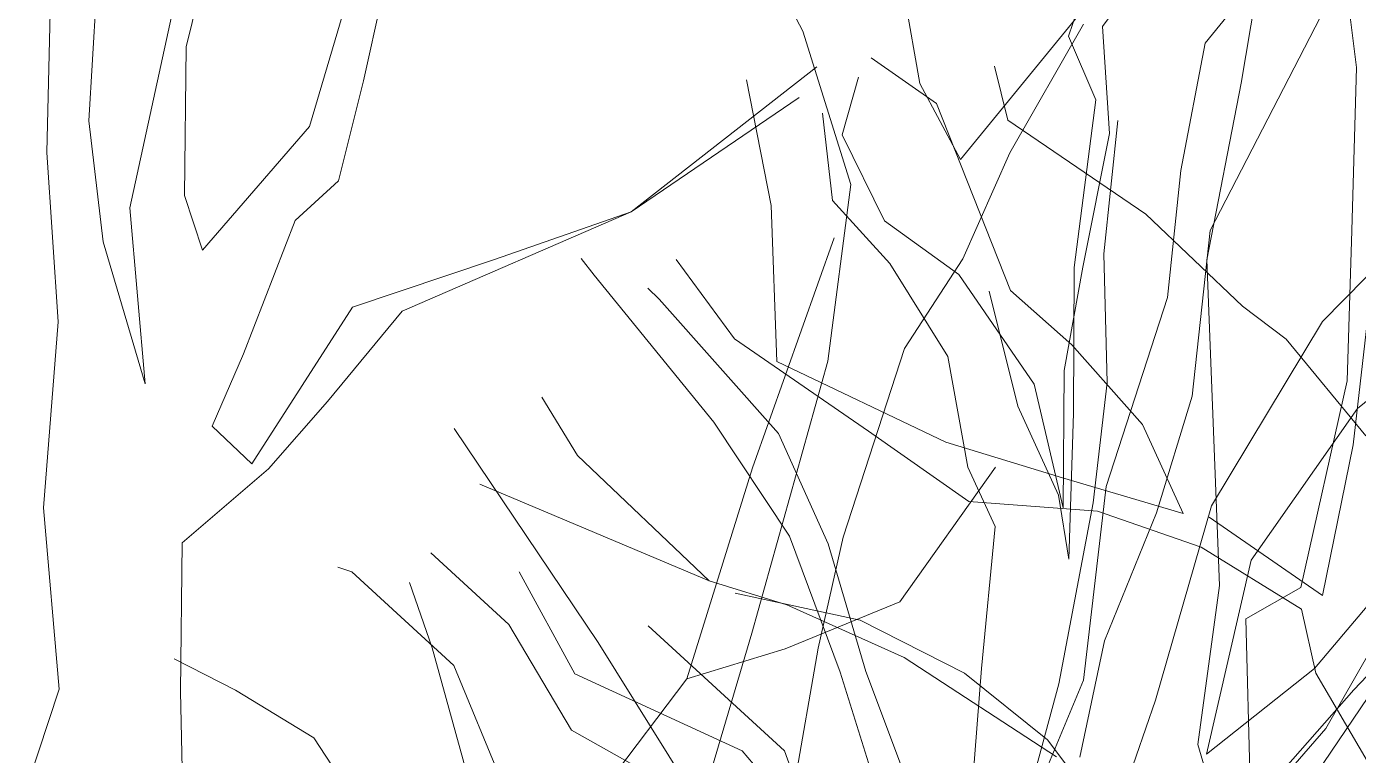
# Model space of a CAD drawing. Header units: millimetres. Extents: x -13512 to 19537, y -6523 to 6166.
# Drawn here: x -696.2 to -522.6, y -2299.6 to -2204.6 of the extents above; entities that cross this region are included whole.
import ezdxf

# ---------------------------------------------------------------- set-up
doc = ezdxf.new("R2010")
doc.units = ezdxf.units.MM
for name, color, linetype, lineweight in [('A-ELEWACJA CIENKA', 11, 'Continuous', 13), ('B-materiały', 9, 'Continuous', 0), ('Layer1', 7, 'Continuous', 0)]:
    doc.layers.add(name, color=color, linetype=linetype, lineweight=lineweight)

# ---------------------------------------------------------------- blocks, each defined once
blk = doc.blocks.new('A$C2EBD462E')
at = {"layer": 'B-materiały'}
for p, q in [((-150.5, 856.54), (-128.99, 886.11)), ((-117.41, 851.22), (-120.2, 873.5)), ((-154.94, 855.31), (-149.22, 872.21)), ((-128.55, 872.17), (-132.44, 849.17)), ((-149.59, 842.6), (-150.5, 856.54)), ((-151.38, 847.02), (-154.94, 855.31)), ((-172.12, 846.52), (-180.65, 852.49)), ((-162.84, 844.35), (-164.6, 851.4)), ((-117.99, 829.98), (-117.41, 851.22)), ((-196.88, 849.62), (-193.68, 833.24)), ((-182.3, 849.97), (-184.41, 842.45)), ((-132.44, 849.17), (-136.89, 826.16)), ((-154.18, 825.16), (-151.38, 847.02)), ((-185.69, 833.87), (-186.98, 845.28)), ((-162.49, 822.16), (-172.12, 846.52)), ((-144.86, 832.1), (-162.84, 844.35)), ((-148.52, 844.3), (-150.32, 826.94)), ((-184.41, 842.45), (-178.92, 831.25)), ((-153.07, 825.19), (-149.59, 842.6)), ((-193.68, 833.24), (-192.93, 812.9)), ((-178.22, 825.68), (-185.69, 833.87)), ((-132.27, 820.13), (-144.86, 832.1)), ((-178.92, 831.25), (-169.24, 824.23)), ((-118.62, 810.41), (-117.99, 829.98)), ((-117.85, 802.05), (-114.64, 830.06)), ((-216.73, 824.16), (-218.46, 826.35)), ((-198.45, 815.88), (-206.06, 826.19)), ((-150.32, 826.94), (-149.9, 810.19)), ((-136.89, 826.16), (-135.27, 783.74)), ((-170.65, 813.58), (-178.22, 825.68)), ((-155.52, 811.72), (-153.07, 825.19)), ((-154.27, 806.17), (-154.18, 825.16)), ((-201.16, 804.99), (-216.73, 824.16)), ((-169.24, 824.23), (-159.39, 809.95)), ((-209.77, 822.48), (-208.27, 821.02)), ((-208.27, 821.02), (-192.75, 803.53)), ((-165.28, 822.09), (-161.55, 807.1)), ((-154.49, 815.1), (-162.49, 822.16)), ((-126.58, 815.8), (-132.27, 820.13)), ((-181.02, 803.82), (-198.45, 815.88)), ((-116.2, 803.21), (-126.58, 815.8)), ((-145.29, 804.72), (-154.49, 815.1)), ((-192.93, 812.9), (-170.93, 802.4)), ((-168.06, 799.12), (-170.65, 813.58)), ((-155.63, 793.84), (-155.52, 811.72)), ((-159.39, 809.95), (-155.63, 793.84)), ((-149.9, 810.19), (-151.74, 794.5)), ((-124.65, 783.45), (-118.62, 810.41)), ((-218.93, 800.64), (-223.59, 808.28)), ((-161.55, 807.1), (-156.23, 795.5)), ((-154.91, 787.16), (-154.27, 806.17)), ((-216.25, 776.29), (-234.98, 804.19)), ((-191.29, 790.16), (-201.16, 804.99)), ((-167.94, 794.65), (-181.02, 803.82)), ((-139.97, 793.12), (-145.29, 804.72)), ((-192.75, 803.53), (-186.24, 789.17)), ((-170.93, 802.4), (-155.73, 797.75)), ((-121.83, 782.4), (-117.85, 802.05)), ((-201.76, 784.31), (-218.93, 800.64)), ((-164.51, 791.39), (-168.06, 799.12)), ((-201.76, 784.31), (-231.67, 796.94)), ((-155.73, 797.75), (-139.97, 793.12)), ((-156.23, 795.5), (-154.91, 787.16)), ((-151.15, 793.4), (-167.94, 794.65)), ((-151.74, 794.5), (-156.18, 770.93)), ((-137.63, 788.71), (-151.15, 793.4)), ((-136.61, 792.64), (-121.83, 782.4)), ((-184.71, 772.45), (-191.29, 790.16)), ((-166.28, 772.91), (-164.51, 791.39)), ((-238.03, 788), (-227.88, 778.63)), ((-186.24, 789.17), (-181.36, 772.53)), ((-124.58, 780.66), (-137.63, 788.71)), ((-250.14, 786.12), (-248.35, 785.51)), ((-248.35, 785.51), (-235.06, 773.31)), ((-226.53, 785.51), (-219.26, 772.22)), ((-237.86, 775.58), (-240.8, 784.1)), ((-191.63, 781.21), (-201.76, 784.31)), ((-135.27, 783.74), (-138.1, 763)), ((-131.81, 779.36), (-124.65, 783.45)), ((-121.39, 765.09), (-110.69, 783.8)), ((-198.37, 782.72), (-182.08, 779.21)), ((-176.37, 774.33), (-191.63, 781.21)), ((-131.19, 754.79), (-131.81, 779.36)), ((-122.69, 772.32), (-124.58, 780.66)), ((-227.88, 778.63), (-219.71, 764.87)), ((-191.93, 762.19), (-209.73, 778.46)), ((-182.08, 779.21), (-168.5, 772.29)), ((-204.22, 757.04), (-216.25, 776.29)), ((-231.71, 753.39), (-237.86, 775.58)), ((-156.5, 761.42), (-176.37, 774.33)), ((-235.06, 773.31), (-227.54, 755.14)), ((-179.85, 756.93), (-184.71, 772.45)), ((-181.36, 772.53), (-176.57, 759.8)), ((-167.55, 756.67), (-166.28, 772.91)), ((-219.26, 772.22), (-197.45, 762.19)), ((-168.5, 772.29), (-157.67, 763.63)), ((-156.18, 770.93), (-159.25, 759.68)), ((-110.44, 751.4), (-122.69, 772.32)), ((-115.91, 769.14), (-123.99, 757.21)), ((-219.71, 764.87), (-204.41, 756.31)), ((-133.34, 751.39), (-121.39, 765.09)), ((-197.45, 762.19), (-175.13, 735.89)), ((-180.88, 731.2), (-191.93, 762.19)), ((-157.67, 763.63), (-149, 752.11)), ((-138.1, 763), (-128.34, 730.28))]:
    blk.add_line(p, q, dxfattribs=at)

msp = doc.modelspace()

# ---------------------------------------------------------------- linework, layer by layer
at = {"layer": 'Layer1'}
for p, q in [((-594.99, -2205.22), (-608.57, -2179)), ((-594.99, -2205.22), (-608.57, -2179)), ((-594.99, -2205.22), (-608.57, -2179)), ((-594.99, -2205.22), (-608.57, -2179)), ((-594.99, -2205.22), (-608.57, -2179)), ((-594.99, -2205.22), (-608.57, -2179)), ((-594.99, -2205.22), (-608.57, -2179)), ((-594.99, -2205.22), (-608.57, -2179)), ((-669.49, -2183.39), (-675.35, -2207.23)), ((-669.49, -2183.39), (-675.35, -2207.23)), ((-669.49, -2183.39), (-675.35, -2207.23)), ((-669.49, -2183.39), (-675.35, -2207.23)), ((-669.49, -2183.39), (-675.35, -2207.23)), ((-669.49, -2183.39), (-675.35, -2207.23)), ((-669.49, -2183.39), (-675.35, -2207.23)), ((-669.49, -2183.39), (-675.35, -2207.23)), ((-542.55, -2206.78), (-527.23, -2187.73)), ((-542.55, -2206.78), (-527.23, -2187.73)), ((-542.55, -2206.78), (-527.23, -2187.73)), ((-542.55, -2206.78), (-527.23, -2187.73)), ((-542.55, -2206.78), (-527.23, -2187.73)), ((-542.55, -2206.78), (-527.23, -2187.73)), ((-542.55, -2206.78), (-527.23, -2187.73)), ((-542.55, -2206.78), (-527.23, -2187.73)), ((-686.53, -2191), (-688.03, -2216.88)), ((-686.53, -2191), (-688.03, -2216.88)), ((-686.53, -2191), (-688.03, -2216.88)), ((-686.53, -2191), (-688.03, -2216.88)), ((-686.53, -2191), (-688.03, -2216.88)), ((-686.53, -2191), (-688.03, -2216.88)), ((-686.53, -2191), (-688.03, -2216.88)), ((-686.53, -2191), (-688.03, -2216.88)), ((-659.3, -2217.6), (-651.35, -2190.84)), ((-659.3, -2217.6), (-651.35, -2190.84)), ((-659.3, -2217.6), (-651.35, -2190.84)), ((-659.3, -2217.6), (-651.35, -2190.84)), ((-659.3, -2217.6), (-651.35, -2190.84)), ((-659.3, -2217.6), (-651.35, -2190.84)), ((-659.3, -2217.6), (-651.35, -2190.84)), ((-659.3, -2217.6), (-651.35, -2190.84)), ((-583.1, -2192.72), (-579.75, -2212.02)), ((-583.1, -2192.72), (-579.75, -2212.02)), ((-583.1, -2192.72), (-579.75, -2212.02)), ((-583.1, -2192.72), (-579.75, -2212.02)), ((-583.1, -2192.72), (-579.75, -2212.02)), ((-583.1, -2192.72), (-579.75, -2212.02)), ((-583.1, -2192.72), (-579.75, -2212.02)), ((-583.1, -2192.72), (-579.75, -2212.02)), ((-693.51, -2221.03), (-692.89, -2194.75)), ((-693.51, -2221.03), (-692.89, -2194.75)), ((-693.51, -2221.03), (-692.89, -2194.75)), ((-693.51, -2221.03), (-692.89, -2194.75)), ((-693.51, -2221.03), (-692.89, -2194.75)), ((-693.51, -2221.03), (-692.89, -2194.75)), ((-693.51, -2221.03), (-692.89, -2194.75)), ((-693.51, -2221.03), (-692.89, -2194.75)), ((-574.47, -2221.93), (-552.88, -2195.55)), ((-574.47, -2221.93), (-552.88, -2195.55)), ((-574.47, -2221.93), (-552.88, -2195.55)), ((-574.47, -2221.93), (-552.88, -2195.55)), ((-574.47, -2221.93), (-552.88, -2195.55)), ((-574.47, -2221.93), (-552.88, -2195.55)), ((-574.47, -2221.93), (-552.88, -2195.55)), ((-574.47, -2221.93), (-552.88, -2195.55)), ((-682.72, -2228.24), (-676.28, -2198.64)), ((-682.72, -2228.24), (-676.28, -2198.64)), ((-682.72, -2228.24), (-676.28, -2198.64)), ((-682.72, -2228.24), (-676.28, -2198.64)), ((-682.72, -2228.24), (-676.28, -2198.64)), ((-682.72, -2228.24), (-676.28, -2198.64)), ((-682.72, -2228.24), (-676.28, -2198.64)), ((-682.72, -2228.24), (-676.28, -2198.64)), ((-649.68, -2200.13), (-652.27, -2211.68)), ((-649.68, -2200.13), (-652.27, -2211.68)), ((-649.68, -2200.13), (-652.27, -2211.68)), ((-649.68, -2200.13), (-652.27, -2211.68)), ((-649.68, -2200.13), (-652.27, -2211.68)), ((-649.68, -2200.13), (-652.27, -2211.68)), ((-649.68, -2200.13), (-652.27, -2211.68)), ((-649.68, -2200.13), (-652.27, -2211.68)), ((-526.87, -2202.08), (-541.93, -2231.17)), ((-526.87, -2202.08), (-541.93, -2231.17)), ((-526.87, -2202.08), (-541.93, -2231.17)), ((-526.87, -2202.08), (-541.93, -2231.17)), ((-526.87, -2202.08), (-541.93, -2231.17)), ((-526.87, -2202.08), (-541.93, -2231.17)), ((-526.87, -2202.08), (-541.93, -2231.17)), ((-526.87, -2202.08), (-541.93, -2231.17)), ((-588.75, -2225.16), (-594.99, -2205.22)), ((-588.75, -2225.16), (-594.99, -2205.22)), ((-588.75, -2225.16), (-594.99, -2205.22)), ((-588.75, -2225.16), (-594.99, -2205.22)), ((-588.75, -2225.16), (-594.99, -2205.22)), ((-588.75, -2225.16), (-594.99, -2205.22)), ((-588.75, -2225.16), (-594.99, -2205.22)), ((-588.75, -2225.16), (-594.99, -2205.22)), ((-558.4, -2204.3), (-568.03, -2221.06)), ((-558.4, -2204.3), (-568.03, -2221.06)), ((-558.4, -2204.3), (-568.03, -2221.06)), ((-558.4, -2204.3), (-568.03, -2221.06)), ((-558.4, -2204.3), (-568.03, -2221.06)), ((-558.4, -2204.3), (-568.03, -2221.06)), ((-558.4, -2204.3), (-568.03, -2221.06)), ((-558.4, -2204.3), (-568.03, -2221.06)), ((-675.35, -2207.23), (-675.58, -2226.62)), ((-675.35, -2207.23), (-675.58, -2226.62)), ((-675.35, -2207.23), (-675.58, -2226.62)), ((-675.35, -2207.23), (-675.58, -2226.62)), ((-675.35, -2207.23), (-675.58, -2226.62)), ((-675.35, -2207.23), (-675.58, -2226.62)), ((-675.35, -2207.23), (-675.58, -2226.62)), ((-675.35, -2207.23), (-675.58, -2226.62)), ((-545.72, -2223.37), (-542.55, -2206.78)), ((-545.72, -2223.37), (-542.55, -2206.78)), ((-545.72, -2223.37), (-542.55, -2206.78)), ((-545.72, -2223.37), (-542.55, -2206.78)), ((-545.72, -2223.37), (-542.55, -2206.78)), ((-545.72, -2223.37), (-542.55, -2206.78)), ((-545.72, -2223.37), (-542.55, -2206.78)), ((-545.72, -2223.37), (-542.55, -2206.78)), ((-593.16, -2209.84), (-617.38, -2228.75)), ((-593.16, -2209.84), (-617.38, -2228.75)), ((-593.16, -2209.84), (-617.38, -2228.75)), ((-593.16, -2209.84), (-617.38, -2228.75)), ((-593.16, -2209.84), (-617.38, -2228.75)), ((-593.16, -2209.84), (-617.38, -2228.75)), ((-593.16, -2209.84), (-617.38, -2228.75)), ((-593.16, -2209.84), (-617.38, -2228.75)), ((-652.27, -2211.68), (-655.53, -2224.68)), ((-652.27, -2211.68), (-655.53, -2224.68)), ((-652.27, -2211.68), (-655.53, -2224.68)), ((-652.27, -2211.68), (-655.53, -2224.68)), ((-652.27, -2211.68), (-655.53, -2224.68)), ((-652.27, -2211.68), (-655.53, -2224.68)), ((-652.27, -2211.68), (-655.53, -2224.68)), ((-652.27, -2211.68), (-655.53, -2224.68)), ((-579.75, -2212.02), (-574.47, -2221.93)), ((-579.75, -2212.02), (-574.47, -2221.93)), ((-579.75, -2212.02), (-574.47, -2221.93)), ((-579.75, -2212.02), (-574.47, -2221.93)), ((-579.75, -2212.02), (-574.47, -2221.93)), ((-579.75, -2212.02), (-574.47, -2221.93)), ((-579.75, -2212.02), (-574.47, -2221.93)), ((-579.75, -2212.02), (-574.47, -2221.93)), ((-617.38, -2228.75), (-595.49, -2213.85)), ((-617.38, -2228.75), (-595.49, -2213.85)), ((-617.38, -2228.75), (-595.49, -2213.85)), ((-617.38, -2228.75), (-595.49, -2213.85)), ((-617.38, -2228.75), (-595.49, -2213.85)), ((-617.38, -2228.75), (-595.49, -2213.85)), ((-617.38, -2228.75), (-595.49, -2213.85)), ((-617.38, -2228.75), (-595.49, -2213.85)), ((-688.03, -2216.88), (-686.2, -2232.63)), ((-688.03, -2216.88), (-686.2, -2232.63)), ((-688.03, -2216.88), (-686.2, -2232.63)), ((-688.03, -2216.88), (-686.2, -2232.63)), ((-688.03, -2216.88), (-686.2, -2232.63)), ((-688.03, -2216.88), (-686.2, -2232.63)), ((-688.03, -2216.88), (-686.2, -2232.63)), ((-688.03, -2216.88), (-686.2, -2232.63)), ((-673.25, -2233.74), (-659.3, -2217.6)), ((-673.25, -2233.74), (-659.3, -2217.6)), ((-673.25, -2233.74), (-659.3, -2217.6)), ((-673.25, -2233.74), (-659.3, -2217.6)), ((-673.25, -2233.74), (-659.3, -2217.6)), ((-673.25, -2233.74), (-659.3, -2217.6)), ((-673.25, -2233.74), (-659.3, -2217.6)), ((-673.25, -2233.74), (-659.3, -2217.6)), ((-692.05, -2243.09), (-693.51, -2221.03)), ((-692.05, -2243.09), (-693.51, -2221.03)), ((-692.05, -2243.09), (-693.51, -2221.03)), ((-692.05, -2243.09), (-693.51, -2221.03)), ((-692.05, -2243.09), (-693.51, -2221.03)), ((-692.05, -2243.09), (-693.51, -2221.03)), ((-692.05, -2243.09), (-693.51, -2221.03)), ((-692.05, -2243.09), (-693.51, -2221.03)), ((-568.03, -2221.06), (-574.15, -2234.85)), ((-568.03, -2221.06), (-574.15, -2234.85)), ((-568.03, -2221.06), (-574.15, -2234.85)), ((-568.03, -2221.06), (-574.15, -2234.85)), ((-568.03, -2221.06), (-574.15, -2234.85)), ((-568.03, -2221.06), (-574.15, -2234.85)), ((-568.03, -2221.06), (-574.15, -2234.85)), ((-568.03, -2221.06), (-574.15, -2234.85)), ((-527.28, -2243.01), (-507.67, -2223.13)), ((-527.28, -2243.01), (-507.67, -2223.13)), ((-527.28, -2243.01), (-507.67, -2223.13)), ((-527.28, -2243.01), (-507.67, -2223.13)), ((-527.28, -2243.01), (-507.67, -2223.13)), ((-527.28, -2243.01), (-507.67, -2223.13)), ((-527.28, -2243.01), (-507.67, -2223.13)), ((-527.28, -2243.01), (-507.67, -2223.13)), ((-655.53, -2224.68), (-661.14, -2229.85)), ((-655.53, -2224.68), (-661.14, -2229.85)), ((-655.53, -2224.68), (-661.14, -2229.85)), ((-655.53, -2224.68), (-661.14, -2229.85)), ((-655.53, -2224.68), (-661.14, -2229.85)), ((-655.53, -2224.68), (-661.14, -2229.85)), ((-655.53, -2224.68), (-661.14, -2229.85)), ((-655.53, -2224.68), (-661.14, -2229.85)), ((-547.46, -2239.92), (-545.72, -2223.37)), ((-547.46, -2239.92), (-545.72, -2223.37)), ((-547.46, -2239.92), (-545.72, -2223.37)), ((-547.46, -2239.92), (-545.72, -2223.37)), ((-547.46, -2239.92), (-545.72, -2223.37)), ((-547.46, -2239.92), (-545.72, -2223.37)), ((-547.46, -2239.92), (-545.72, -2223.37)), ((-547.46, -2239.92), (-545.72, -2223.37)), ((-675.58, -2226.62), (-673.25, -2233.74)), ((-675.58, -2226.62), (-673.25, -2233.74)), ((-675.58, -2226.62), (-673.25, -2233.74)), ((-675.58, -2226.62), (-673.25, -2233.74)), ((-675.58, -2226.62), (-673.25, -2233.74)), ((-675.58, -2226.62), (-673.25, -2233.74)), ((-675.58, -2226.62), (-673.25, -2233.74)), ((-675.58, -2226.62), (-673.25, -2233.74)), ((-591.76, -2248.21), (-588.75, -2225.16)), ((-591.76, -2248.21), (-588.75, -2225.16)), ((-591.76, -2248.21), (-588.75, -2225.16)), ((-591.76, -2248.21), (-588.75, -2225.16)), ((-591.76, -2248.21), (-588.75, -2225.16)), ((-591.76, -2248.21), (-588.75, -2225.16)), ((-591.76, -2248.21), (-588.75, -2225.16)), ((-591.76, -2248.21), (-588.75, -2225.16)), ((-680.71, -2251.16), (-682.72, -2228.24)), ((-680.71, -2251.16), (-682.72, -2228.24)), ((-680.71, -2251.16), (-682.72, -2228.24)), ((-680.71, -2251.16), (-682.72, -2228.24)), ((-680.71, -2251.16), (-682.72, -2228.24)), ((-680.71, -2251.16), (-682.72, -2228.24)), ((-680.71, -2251.16), (-682.72, -2228.24)), ((-680.71, -2251.16), (-682.72, -2228.24)), ((-661.14, -2229.85), (-667.89, -2247.25)), ((-661.14, -2229.85), (-667.89, -2247.25)), ((-661.14, -2229.85), (-667.89, -2247.25)), ((-661.14, -2229.85), (-667.89, -2247.25)), ((-661.14, -2229.85), (-667.89, -2247.25)), ((-661.14, -2229.85), (-667.89, -2247.25)), ((-661.14, -2229.85), (-667.89, -2247.25)), ((-661.14, -2229.85), (-667.89, -2247.25)), ((-617.38, -2228.75), (-647.21, -2241.7)), ((-617.38, -2228.75), (-647.21, -2241.7)), ((-617.38, -2228.75), (-647.21, -2241.7)), ((-617.38, -2228.75), (-647.21, -2241.7)), ((-617.38, -2228.75), (-647.21, -2241.7)), ((-617.38, -2228.75), (-647.21, -2241.7)), ((-617.38, -2228.75), (-647.21, -2241.7)), ((-617.38, -2228.75), (-647.21, -2241.7)), ((-635.17, -2234.94), (-617.38, -2228.75)), ((-635.17, -2234.94), (-617.38, -2228.75)), ((-635.17, -2234.94), (-617.38, -2228.75)), ((-635.17, -2234.94), (-617.38, -2228.75)), ((-635.17, -2234.94), (-617.38, -2228.75)), ((-635.17, -2234.94), (-617.38, -2228.75)), ((-635.17, -2234.94), (-617.38, -2228.75)), ((-635.17, -2234.94), (-617.38, -2228.75)), ((-541.93, -2231.17), (-544.26, -2252.77)), ((-541.93, -2231.17), (-544.26, -2252.77)), ((-541.93, -2231.17), (-544.26, -2252.77)), ((-541.93, -2231.17), (-544.26, -2252.77)), ((-541.93, -2231.17), (-544.26, -2252.77)), ((-541.93, -2231.17), (-544.26, -2252.77)), ((-541.93, -2231.17), (-544.26, -2252.77)), ((-541.93, -2231.17), (-544.26, -2252.77)), ((-686.2, -2232.63), (-680.71, -2251.16)), ((-686.2, -2232.63), (-680.71, -2251.16)), ((-686.2, -2232.63), (-680.71, -2251.16)), ((-686.2, -2232.63), (-680.71, -2251.16)), ((-686.2, -2232.63), (-680.71, -2251.16)), ((-686.2, -2232.63), (-680.71, -2251.16)), ((-686.2, -2232.63), (-680.71, -2251.16)), ((-686.2, -2232.63), (-680.71, -2251.16)), ((-601.54, -2262.11), (-590.91, -2232.14)), ((-601.54, -2262.11), (-590.91, -2232.14)), ((-601.54, -2262.11), (-590.91, -2232.14)), ((-601.54, -2262.11), (-590.91, -2232.14)), ((-601.54, -2262.11), (-590.91, -2232.14)), ((-601.54, -2262.11), (-590.91, -2232.14)), ((-601.54, -2262.11), (-590.91, -2232.14)), ((-601.54, -2262.11), (-590.91, -2232.14)), ((-653.68, -2241.15), (-635.17, -2234.94)), ((-653.68, -2241.15), (-635.17, -2234.94)), ((-653.68, -2241.15), (-635.17, -2234.94)), ((-653.68, -2241.15), (-635.17, -2234.94)), ((-653.68, -2241.15), (-635.17, -2234.94)), ((-653.68, -2241.15), (-635.17, -2234.94)), ((-653.68, -2241.15), (-635.17, -2234.94)), ((-653.68, -2241.15), (-635.17, -2234.94)), ((-574.15, -2234.85), (-581.75, -2246.53)), ((-574.15, -2234.85), (-581.75, -2246.53)), ((-574.15, -2234.85), (-581.75, -2246.53)), ((-574.15, -2234.85), (-581.75, -2246.53)), ((-574.15, -2234.85), (-581.75, -2246.53)), ((-574.15, -2234.85), (-581.75, -2246.53)), ((-574.15, -2234.85), (-581.75, -2246.53)), ((-574.15, -2234.85), (-581.75, -2246.53)), ((-555.46, -2264.53), (-547.46, -2239.92)), ((-555.46, -2264.53), (-547.46, -2239.92)), ((-555.46, -2264.53), (-547.46, -2239.92)), ((-555.46, -2264.53), (-547.46, -2239.92)), ((-555.46, -2264.53), (-547.46, -2239.92)), ((-555.46, -2264.53), (-547.46, -2239.92)), ((-555.46, -2264.53), (-547.46, -2239.92)), ((-555.46, -2264.53), (-547.46, -2239.92)), ((-666.81, -2261.58), (-653.68, -2241.15)), ((-666.81, -2261.58), (-653.68, -2241.15)), ((-666.81, -2261.58), (-653.68, -2241.15)), ((-666.81, -2261.58), (-653.68, -2241.15)), ((-666.81, -2261.58), (-653.68, -2241.15)), ((-666.81, -2261.58), (-653.68, -2241.15)), ((-666.81, -2261.58), (-653.68, -2241.15)), ((-666.81, -2261.58), (-653.68, -2241.15)), ((-647.21, -2241.7), (-656.96, -2253.44)), ((-647.21, -2241.7), (-656.96, -2253.44)), ((-647.21, -2241.7), (-656.96, -2253.44)), ((-647.21, -2241.7), (-656.96, -2253.44)), ((-647.21, -2241.7), (-656.96, -2253.44)), ((-647.21, -2241.7), (-656.96, -2253.44)), ((-647.21, -2241.7), (-656.96, -2253.44)), ((-647.21, -2241.7), (-656.96, -2253.44)), ((-693.95, -2267.29), (-692.05, -2243.09)), ((-693.95, -2267.29), (-692.05, -2243.09)), ((-693.95, -2267.29), (-692.05, -2243.09)), ((-693.95, -2267.29), (-692.05, -2243.09)), ((-693.95, -2267.29), (-692.05, -2243.09)), ((-693.95, -2267.29), (-692.05, -2243.09)), ((-693.95, -2267.29), (-692.05, -2243.09)), ((-693.95, -2267.29), (-692.05, -2243.09)), ((-541.75, -2267.06), (-527.28, -2243.01)), ((-541.75, -2267.06), (-527.28, -2243.01)), ((-541.75, -2267.06), (-527.28, -2243.01)), ((-541.75, -2267.06), (-527.28, -2243.01)), ((-541.75, -2267.06), (-527.28, -2243.01)), ((-541.75, -2267.06), (-527.28, -2243.01)), ((-541.75, -2267.06), (-527.28, -2243.01)), ((-541.75, -2267.06), (-527.28, -2243.01)), ((-510.02, -2244.01), (-522.69, -2254.38)), ((-510.02, -2244.01), (-522.69, -2254.38)), ((-510.02, -2244.01), (-522.69, -2254.38)), ((-510.02, -2244.01), (-522.69, -2254.38)), ((-510.02, -2244.01), (-522.69, -2254.38)), ((-510.02, -2244.01), (-522.69, -2254.38)), ((-510.02, -2244.01), (-522.69, -2254.38)), ((-510.02, -2244.01), (-522.69, -2254.38)), ((-667.89, -2247.25), (-671.96, -2256.68)), ((-667.89, -2247.25), (-671.96, -2256.68)), ((-667.89, -2247.25), (-671.96, -2256.68)), ((-667.89, -2247.25), (-671.96, -2256.68)), ((-667.89, -2247.25), (-671.96, -2256.68)), ((-667.89, -2247.25), (-671.96, -2256.68)), ((-667.89, -2247.25), (-671.96, -2256.68)), ((-667.89, -2247.25), (-671.96, -2256.68)), ((-581.75, -2246.53), (-589.75, -2271.14)), ((-581.75, -2246.53), (-589.75, -2271.14)), ((-581.75, -2246.53), (-589.75, -2271.14)), ((-581.75, -2246.53), (-589.75, -2271.14)), ((-581.75, -2246.53), (-589.75, -2271.14)), ((-581.75, -2246.53), (-589.75, -2271.14)), ((-581.75, -2246.53), (-589.75, -2271.14)), ((-581.75, -2246.53), (-589.75, -2271.14)), ((-601.64, -2283.64), (-591.76, -2248.21)), ((-601.64, -2283.64), (-591.76, -2248.21)), ((-601.64, -2283.64), (-591.76, -2248.21)), ((-601.64, -2283.64), (-591.76, -2248.21)), ((-601.64, -2283.64), (-591.76, -2248.21)), ((-601.64, -2283.64), (-591.76, -2248.21)), ((-601.64, -2283.64), (-591.76, -2248.21)), ((-601.64, -2283.64), (-591.76, -2248.21)), ((-656.96, -2253.44), (-664.64, -2262.24)), ((-656.96, -2253.44), (-664.64, -2262.24)), ((-656.96, -2253.44), (-664.64, -2262.24)), ((-656.96, -2253.44), (-664.64, -2262.24)), ((-656.96, -2253.44), (-664.64, -2262.24)), ((-656.96, -2253.44), (-664.64, -2262.24)), ((-656.96, -2253.44), (-664.64, -2262.24)), ((-656.96, -2253.44), (-664.64, -2262.24)), ((-544.26, -2252.77), (-548.91, -2267.96)), ((-544.26, -2252.77), (-548.91, -2267.96)), ((-544.26, -2252.77), (-548.91, -2267.96)), ((-544.26, -2252.77), (-548.91, -2267.96)), ((-544.26, -2252.77), (-548.91, -2267.96)), ((-544.26, -2252.77), (-548.91, -2267.96)), ((-544.26, -2252.77), (-548.91, -2267.96)), ((-544.26, -2252.77), (-548.91, -2267.96)), ((-522.69, -2254.38), (-536.55, -2274.11)), ((-522.69, -2254.38), (-536.55, -2274.11)), ((-522.69, -2254.38), (-536.55, -2274.11)), ((-522.69, -2254.38), (-536.55, -2274.11)), ((-522.69, -2254.38), (-536.55, -2274.11)), ((-522.69, -2254.38), (-536.55, -2274.11)), ((-522.69, -2254.38), (-536.55, -2274.11)), ((-522.69, -2254.38), (-536.55, -2274.11)), ((-671.96, -2256.68), (-666.81, -2261.58)), ((-671.96, -2256.68), (-666.81, -2261.58)), ((-671.96, -2256.68), (-666.81, -2261.58)), ((-671.96, -2256.68), (-666.81, -2261.58)), ((-671.96, -2256.68), (-666.81, -2261.58)), ((-671.96, -2256.68), (-666.81, -2261.58)), ((-671.96, -2256.68), (-666.81, -2261.58)), ((-671.96, -2256.68), (-666.81, -2261.58)), ((-664.64, -2262.24), (-675.89, -2271.86)), ((-664.64, -2262.24), (-675.89, -2271.86)), ((-664.64, -2262.24), (-675.89, -2271.86)), ((-664.64, -2262.24), (-675.89, -2271.86)), ((-664.64, -2262.24), (-675.89, -2271.86)), ((-664.64, -2262.24), (-675.89, -2271.86)), ((-664.64, -2262.24), (-675.89, -2271.86)), ((-664.64, -2262.24), (-675.89, -2271.86)), ((-610.11, -2289.6), (-601.54, -2262.11)), ((-610.11, -2289.6), (-601.54, -2262.11)), ((-610.11, -2289.6), (-601.54, -2262.11)), ((-610.11, -2289.6), (-601.54, -2262.11)), ((-610.11, -2289.6), (-601.54, -2262.11)), ((-610.11, -2289.6), (-601.54, -2262.11)), ((-610.11, -2289.6), (-601.54, -2262.11)), ((-610.11, -2289.6), (-601.54, -2262.11)), ((-582.36, -2279.57), (-569.88, -2262.02)), ((-582.36, -2279.57), (-569.88, -2262.02)), ((-582.36, -2279.57), (-569.88, -2262.02)), ((-582.36, -2279.57), (-569.88, -2262.02)), ((-582.36, -2279.57), (-569.88, -2262.02)), ((-582.36, -2279.57), (-569.88, -2262.02)), ((-582.36, -2279.57), (-569.88, -2262.02)), ((-582.36, -2279.57), (-569.88, -2262.02)), ((-528.3, -2288.26), (-506.69, -2262.59)), ((-528.3, -2288.26), (-506.69, -2262.59)), ((-528.3, -2288.26), (-506.69, -2262.59)), ((-528.3, -2288.26), (-506.69, -2262.59)), ((-528.3, -2288.26), (-506.69, -2262.59)), ((-528.3, -2288.26), (-506.69, -2262.59)), ((-528.3, -2288.26), (-506.69, -2262.59)), ((-528.3, -2288.26), (-506.69, -2262.59)), ((-558.42, -2289.74), (-555.46, -2264.53)), ((-558.42, -2289.74), (-555.46, -2264.53)), ((-558.42, -2289.74), (-555.46, -2264.53)), ((-558.42, -2289.74), (-555.46, -2264.53)), ((-558.42, -2289.74), (-555.46, -2264.53)), ((-558.42, -2289.74), (-555.46, -2264.53)), ((-558.42, -2289.74), (-555.46, -2264.53)), ((-558.42, -2289.74), (-555.46, -2264.53)), ((-691.92, -2290.93), (-693.95, -2267.29)), ((-691.92, -2290.93), (-693.95, -2267.29)), ((-691.92, -2290.93), (-693.95, -2267.29)), ((-691.92, -2290.93), (-693.95, -2267.29)), ((-691.92, -2290.93), (-693.95, -2267.29)), ((-691.92, -2290.93), (-693.95, -2267.29)), ((-691.92, -2290.93), (-693.95, -2267.29)), ((-691.92, -2290.93), (-693.95, -2267.29)), ((-548.91, -2267.96), (-555.67, -2284.64)), ((-548.91, -2267.96), (-555.67, -2284.64)), ((-548.91, -2267.96), (-555.67, -2284.64)), ((-548.91, -2267.96), (-555.67, -2284.64)), ((-548.91, -2267.96), (-555.67, -2284.64)), ((-548.91, -2267.96), (-555.67, -2284.64)), ((-548.91, -2267.96), (-555.67, -2284.64)), ((-548.91, -2267.96), (-555.67, -2284.64)), ((-549.02, -2292.37), (-541.75, -2267.06)), ((-549.02, -2292.37), (-541.75, -2267.06)), ((-549.02, -2292.37), (-541.75, -2267.06)), ((-549.02, -2292.37), (-541.75, -2267.06)), ((-549.02, -2292.37), (-541.75, -2267.06)), ((-549.02, -2292.37), (-541.75, -2267.06)), ((-549.02, -2292.37), (-541.75, -2267.06)), ((-549.02, -2292.37), (-541.75, -2267.06)), ((-589.75, -2271.14), (-592.98, -2285.58)), ((-589.75, -2271.14), (-592.98, -2285.58)), ((-589.75, -2271.14), (-592.98, -2285.58)), ((-589.75, -2271.14), (-592.98, -2285.58)), ((-589.75, -2271.14), (-592.98, -2285.58)), ((-589.75, -2271.14), (-592.98, -2285.58)), ((-589.75, -2271.14), (-592.98, -2285.58)), ((-589.75, -2271.14), (-592.98, -2285.58)), ((-503.62, -2270.42), (-523.21, -2291.01)), ((-503.62, -2270.42), (-523.21, -2291.01)), ((-503.62, -2270.42), (-523.21, -2291.01)), ((-503.62, -2270.42), (-523.21, -2291.01)), ((-503.62, -2270.42), (-523.21, -2291.01)), ((-503.62, -2270.42), (-523.21, -2291.01)), ((-503.62, -2270.42), (-523.21, -2291.01)), ((-503.62, -2270.42), (-523.21, -2291.01)), ((-675.89, -2271.86), (-676.12, -2291.25)), ((-675.89, -2271.86), (-676.12, -2291.25)), ((-675.89, -2271.86), (-676.12, -2291.25)), ((-675.89, -2271.86), (-676.12, -2291.25)), ((-675.89, -2271.86), (-676.12, -2291.25)), ((-675.89, -2271.86), (-676.12, -2291.25)), ((-675.89, -2271.86), (-676.12, -2291.25)), ((-675.89, -2271.86), (-676.12, -2291.25)), ((-536.55, -2274.11), (-542.38, -2299.39)), ((-536.55, -2274.11), (-542.38, -2299.39)), ((-536.55, -2274.11), (-542.38, -2299.39)), ((-536.55, -2274.11), (-542.38, -2299.39)), ((-536.55, -2274.11), (-542.38, -2299.39)), ((-536.55, -2274.11), (-542.38, -2299.39)), ((-536.55, -2274.11), (-542.38, -2299.39)), ((-536.55, -2274.11), (-542.38, -2299.39)), ((-597.29, -2285.68), (-582.36, -2279.57)), ((-597.29, -2285.68), (-582.36, -2279.57)), ((-597.29, -2285.68), (-582.36, -2279.57)), ((-597.29, -2285.68), (-582.36, -2279.57)), ((-597.29, -2285.68), (-582.36, -2279.57)), ((-597.29, -2285.68), (-582.36, -2279.57)), ((-597.29, -2285.68), (-582.36, -2279.57)), ((-597.29, -2285.68), (-582.36, -2279.57)), ((-609.59, -2310.4), (-601.64, -2283.64)), ((-609.59, -2310.4), (-601.64, -2283.64)), ((-609.59, -2310.4), (-601.64, -2283.64)), ((-609.59, -2310.4), (-601.64, -2283.64)), ((-609.59, -2310.4), (-601.64, -2283.64)), ((-609.59, -2310.4), (-601.64, -2283.64)), ((-609.59, -2310.4), (-601.64, -2283.64)), ((-609.59, -2310.4), (-601.64, -2283.64)), ((-610.11, -2289.6), (-597.29, -2285.68)), ((-610.11, -2289.6), (-597.29, -2285.68)), ((-610.11, -2289.6), (-597.29, -2285.68)), ((-610.11, -2289.6), (-597.29, -2285.68)), ((-610.11, -2289.6), (-597.29, -2285.68)), ((-610.11, -2289.6), (-597.29, -2285.68)), ((-610.11, -2289.6), (-597.29, -2285.68)), ((-610.11, -2289.6), (-597.29, -2285.68)), ((-592.98, -2285.58), (-596.12, -2303.6)), ((-592.98, -2285.58), (-596.12, -2303.6)), ((-592.98, -2285.58), (-596.12, -2303.6)), ((-592.98, -2285.58), (-596.12, -2303.6)), ((-592.98, -2285.58), (-596.12, -2303.6)), ((-592.98, -2285.58), (-596.12, -2303.6)), ((-592.98, -2285.58), (-596.12, -2303.6)), ((-592.98, -2285.58), (-596.12, -2303.6)), ((-555.67, -2284.64), (-558.88, -2299.8)), ((-555.67, -2284.64), (-558.88, -2299.8)), ((-555.67, -2284.64), (-558.88, -2299.8)), ((-555.67, -2284.64), (-558.88, -2299.8)), ((-555.67, -2284.64), (-558.88, -2299.8)), ((-555.67, -2284.64), (-558.88, -2299.8)), ((-555.67, -2284.64), (-558.88, -2299.8)), ((-555.67, -2284.64), (-558.88, -2299.8)), ((-668.94, -2291.07), (-676.94, -2286.96)), ((-668.94, -2291.07), (-676.94, -2286.96)), ((-668.94, -2291.07), (-676.94, -2286.96)), ((-668.94, -2291.07), (-676.94, -2286.96)), ((-668.94, -2291.07), (-676.94, -2286.96)), ((-668.94, -2291.07), (-676.94, -2286.96)), ((-668.94, -2291.07), (-676.94, -2286.96)), ((-668.94, -2291.07), (-676.94, -2286.96)), ((-542.38, -2299.39), (-528.3, -2288.26)), ((-542.38, -2299.39), (-528.3, -2288.26)), ((-542.38, -2299.39), (-528.3, -2288.26)), ((-542.38, -2299.39), (-528.3, -2288.26)), ((-542.38, -2299.39), (-528.3, -2288.26)), ((-542.38, -2299.39), (-528.3, -2288.26)), ((-542.38, -2299.39), (-528.3, -2288.26)), ((-542.38, -2299.39), (-528.3, -2288.26)), ((-698.59, -2311.2), (-691.92, -2290.93)), ((-698.59, -2311.2), (-691.92, -2290.93)), ((-698.59, -2311.2), (-691.92, -2290.93)), ((-698.59, -2311.2), (-691.92, -2290.93)), ((-698.59, -2311.2), (-691.92, -2290.93)), ((-698.59, -2311.2), (-691.92, -2290.93)), ((-698.59, -2311.2), (-691.92, -2290.93)), ((-698.59, -2311.2), (-691.92, -2290.93)), ((-624.01, -2307.89), (-610.11, -2289.6)), ((-624.01, -2307.89), (-610.11, -2289.6)), ((-624.01, -2307.89), (-610.11, -2289.6)), ((-624.01, -2307.89), (-610.11, -2289.6)), ((-624.01, -2307.89), (-610.11, -2289.6)), ((-624.01, -2307.89), (-610.11, -2289.6)), ((-624.01, -2307.89), (-610.11, -2289.6)), ((-624.01, -2307.89), (-610.11, -2289.6)), ((-567.22, -2310.78), (-558.42, -2289.74)), ((-567.22, -2310.78), (-558.42, -2289.74)), ((-567.22, -2310.78), (-558.42, -2289.74)), ((-567.22, -2310.78), (-558.42, -2289.74)), ((-567.22, -2310.78), (-558.42, -2289.74)), ((-567.22, -2310.78), (-558.42, -2289.74)), ((-567.22, -2310.78), (-558.42, -2289.74)), ((-567.22, -2310.78), (-558.42, -2289.74)), ((-676.12, -2291.25), (-675.71, -2307.75)), ((-676.12, -2291.25), (-675.71, -2307.75)), ((-676.12, -2291.25), (-675.71, -2307.75)), ((-676.12, -2291.25), (-675.71, -2307.75)), ((-676.12, -2291.25), (-675.71, -2307.75)), ((-676.12, -2291.25), (-675.71, -2307.75)), ((-676.12, -2291.25), (-675.71, -2307.75)), ((-676.12, -2291.25), (-675.71, -2307.75)), ((-658.74, -2297.27), (-668.94, -2291.07)), ((-658.74, -2297.27), (-668.94, -2291.07)), ((-658.74, -2297.27), (-668.94, -2291.07)), ((-658.74, -2297.27), (-668.94, -2291.07)), ((-658.74, -2297.27), (-668.94, -2291.07)), ((-658.74, -2297.27), (-668.94, -2291.07)), ((-658.74, -2297.27), (-668.94, -2291.07)), ((-658.74, -2297.27), (-668.94, -2291.07)), ((-557.05, -2315.55), (-549.02, -2292.37)), ((-557.05, -2315.55), (-549.02, -2292.37)), ((-557.05, -2315.55), (-549.02, -2292.37)), ((-557.05, -2315.55), (-549.02, -2292.37)), ((-557.05, -2315.55), (-549.02, -2292.37)), ((-557.05, -2315.55), (-549.02, -2292.37)), ((-557.05, -2315.55), (-549.02, -2292.37)), ((-557.05, -2315.55), (-549.02, -2292.37)), ((-523.21, -2291.01), (-539.96, -2310.09)), ((-523.21, -2291.01), (-539.96, -2310.09)), ((-523.21, -2291.01), (-539.96, -2310.09)), ((-523.21, -2291.01), (-539.96, -2310.09)), ((-523.21, -2291.01), (-539.96, -2310.09)), ((-523.21, -2291.01), (-539.96, -2310.09)), ((-523.21, -2291.01), (-539.96, -2310.09)), ((-523.21, -2291.01), (-539.96, -2310.09)), ((-643.81, -2319.87), (-658.74, -2297.27)), ((-643.81, -2319.87), (-658.74, -2297.27)), ((-643.81, -2319.87), (-658.74, -2297.27)), ((-643.81, -2319.87), (-658.74, -2297.27)), ((-643.81, -2319.87), (-658.74, -2297.27)), ((-643.81, -2319.87), (-658.74, -2297.27)), ((-643.81, -2319.87), (-658.74, -2297.27)), ((-643.81, -2319.87), (-658.74, -2297.27))]:
    msp.add_line(p, q, dxfattribs=at)

# ---------------------------------------------------------------- block references
at = {"layer": 'A-ELEWACJA CIENKA'}
msp.add_blockref('A$C2EBD462E', (-405.44, -3061.15), dxfattribs=at)

doc.saveas('drawing.dxf')
